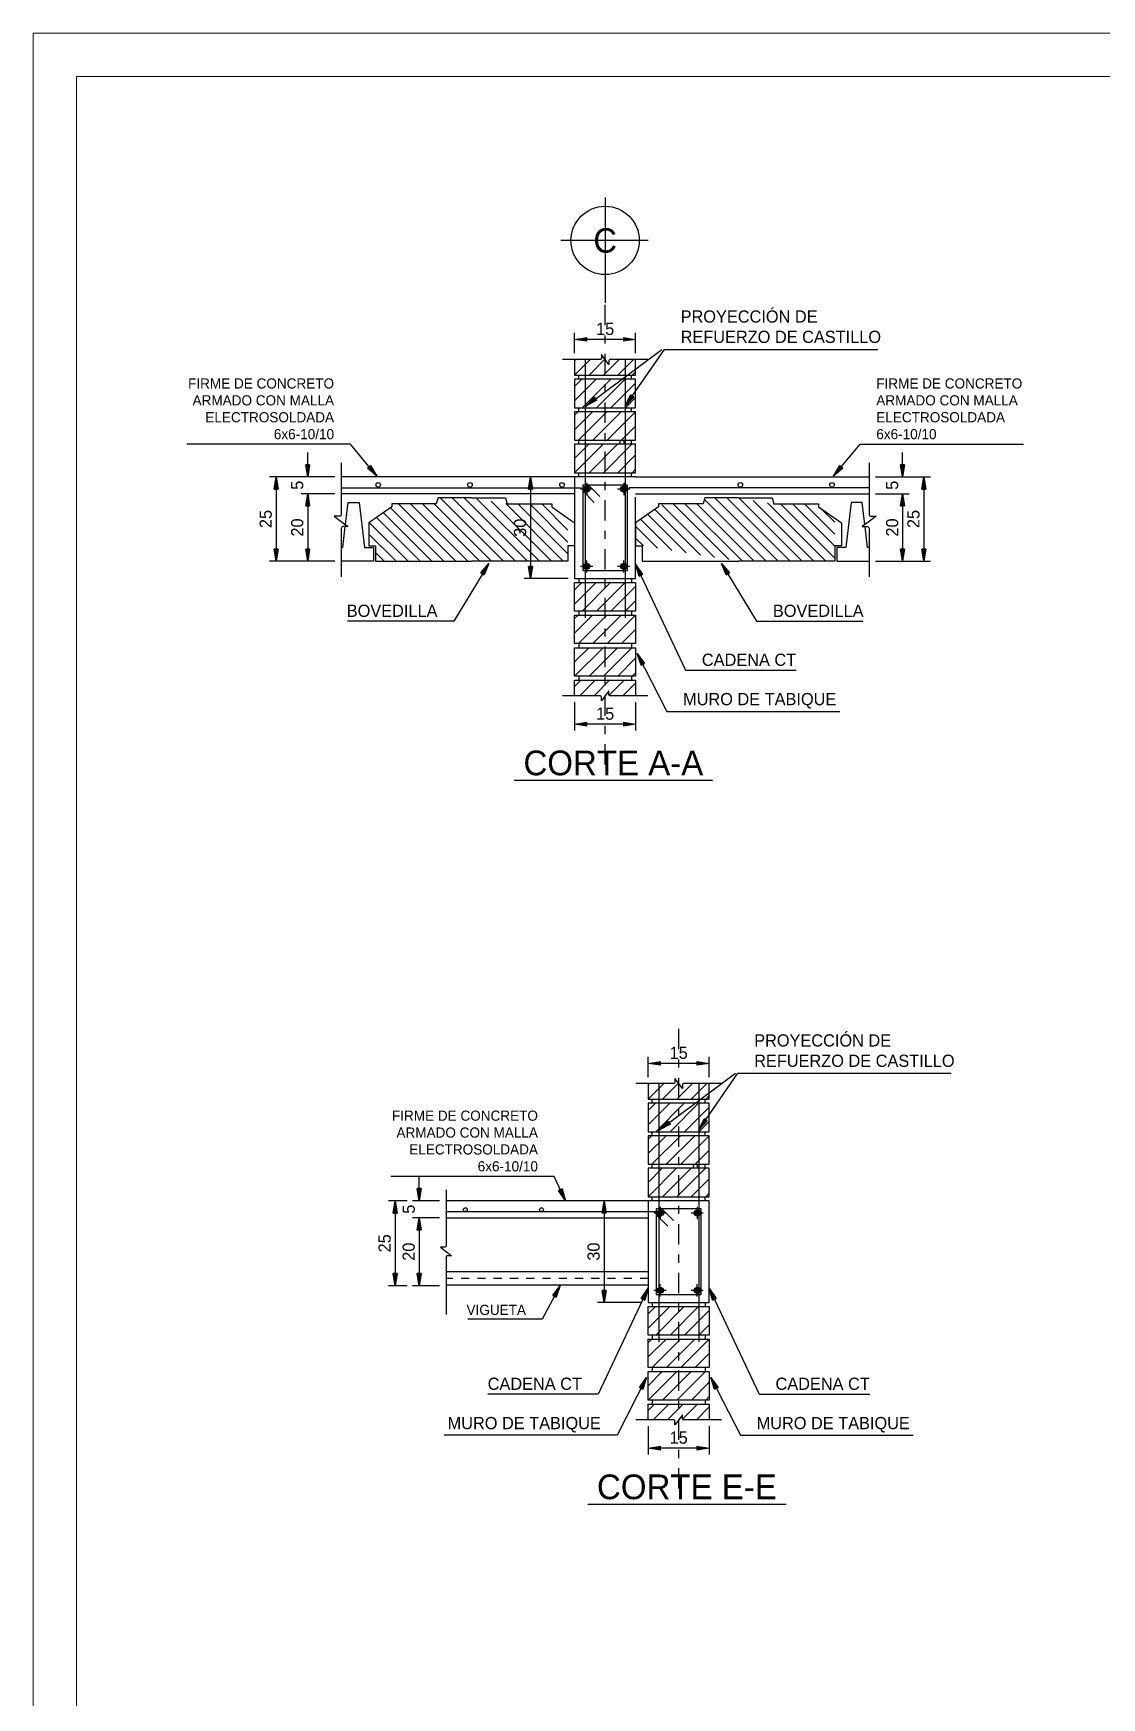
# Model space of a CAD drawing. Header units: millimetres. Extents: x -25 to 297, y -2 to 43.
# Drawn here: x 233.25 to 246.39, y 20.54 to 41 of the extents above; entities that cross this region are included whole.
import ezdxf
from ezdxf.enums import TextEntityAlignment as Align

# ---------------------------------------------------------------- set-up
doc = ezdxf.new("R2010")
doc.units = ezdxf.units.MM
for name, pattern in [('DASHDOT', [1, 0.5, -0.25, 0, -0.25]), ('HIDDEN', [9.525, 6.35, -3.175]), ('HIDDEN2', [0.1875, 0.125, -0.0625])]:
    doc.linetypes.add(name, pattern=pattern)
for name, color, linetype in [('6', 7, 'Continuous'), ('C', 11, 'Continuous'), ('EJES', 250, 'DASHDOT'), ('hatch', 250, 'Continuous'), ('MC', 250, 'Continuous'), ('TITULO', 242, 'Continuous'), ('TZ', 15, 'Continuous')]:
    doc.layers.add(name, color=color, linetype=linetype)
doc.styles.add('LEROY', font='stylu.ttf')
doc.dimstyles.new('LEROY_CONC', dxfattribs={"dimtxt": 0.15, "dimasz": 0.15, "dimexe": 0.08, "dimexo": 0.08, "dimgap": 0.05, "dimtad": 1, "dimdec": 0, "dimlfac": 20, "dimzin": 0, "dimdsep": 46, "dimtxsty": 'LEROY', "dimblk1": 'FLECHA', "dimblk2": 'FLECHA', "dimsah": 1, "dimcen": 0.2, "dimclrd": 256, "dimclre": 256, "dimclrt": 5, "dimadec": 0, "dimazin": 0, "dimtfac": 0.5, "dimtdec": 0, "dimtix": 1, "dimtofl": 0, "dimtmove": 0, "dimatfit": 3, "dimldrblk": 'FLECHA', "dimfxl": 1, "dimtolj": 1, "dimtzin": 0, "dimarcsym": 0})
pattern_1 = [(135, (489.39788, -36.70135), (0.07336233, 0.07336233), [])]

# ---------------------------------------------------------------- blocks, each defined once
blk = doc.blocks.new('Var_1')
at = {"layer": 'TZ'}
h = blk.add_hatch(dxfattribs=at)
h.set_pattern_fill('ANSI31', color=250, scale=0.01, style=0)
h.set_pattern_definition([(45, (-118.599832, -46.150385), (-0.02245064, 0.02245064), [])])
edge = h.paths.add_edge_path()
edge.add_arc((0, 0), 0.125, 0, 360)
at = {"layer": 'TZ', "color": 250}
for p, q in [((-0.25, 0), (0.25, 0)), ((0, 0.25), (0, -0.25))]:
    blk.add_line(p, q, dxfattribs=at)
at = {"layer": 'TZ', "color": 5}
blk.add_circle((0, 0), 0.125, dxfattribs=at)
blk = doc.blocks.new('FLECHA')
at = {"linetype": 'Continuous'}
blk.add_hatch(color=5, dxfattribs=at).paths.add_polyline_path([(0, 0), (-1, 0.16), (-1, -0.16)])
at = {"color": 5, "linetype": 'Continuous'}
blk.add_line((-1, 0.16), (-1, -0.16), dxfattribs=at)
blk.add_lwpolyline([(-1, 0.16), (0, 0), (-1, -0.16)], dxfattribs=at)
blk = doc.blocks.new('*D241')
at = {"layer": 'C', "lineweight": -2, "transparency": 16777216}
for p, q in [((239.907, 37.071), (239.907, 37.319)), ((240.507, 37.239), (240.057, 37.239)), ((240.657, 37.071), (240.657, 37.319))]:
    blk.add_line(p, q, dxfattribs=at)
at = {"layer": 'Defpoints', "color": 0, "transparency": 16777216}
for p in [(239.907, 37.239), (239.907, 36.991), (240.657, 36.991)]:
    blk.add_point(p, dxfattribs=at)
at = {"layer": 'C', "lineweight": -2, "transparency": 16777216, "xscale": 0.15, "yscale": 0.15, "zscale": 0.15, "rotation": 180}
blk.add_blockref('FLECHA', (239.907, 37.239), dxfattribs=at)
at = {"layer": 'C', "lineweight": -2, "transparency": 16777216, "xscale": 0.15, "yscale": 0.15, "zscale": 0.15}
blk.add_blockref('FLECHA', (240.657, 37.239), dxfattribs=at)
at = {"layer": 'C', "color": 5, "transparency": 16777216, "insert": (240.282, 37.367), "char_height": 0.15, "attachment_point": 5, "style": 'LEROY'}
blk.add_mtext('\\A1;15', dxfattribs=at)
blk = doc.blocks.new('*D242')
at = {"layer": 'C', "lineweight": -2, "transparency": 16777216}
for p, q in [((239.907, 32.778), (239.907, 32.43)), ((240.657, 32.778), (240.657, 32.43)), ((240.507, 32.51), (240.057, 32.51))]:
    blk.add_line(p, q, dxfattribs=at)
at = {"layer": 'Defpoints', "color": 0, "transparency": 16777216}
for p in [(239.907, 32.858), (240.657, 32.858), (239.907, 32.51)]:
    blk.add_point(p, dxfattribs=at)
at = {"layer": 'C', "lineweight": -2, "transparency": 16777216, "xscale": 0.15, "yscale": 0.15, "zscale": 0.15, "rotation": 180}
blk.add_blockref('FLECHA', (239.907, 32.51), dxfattribs=at)
at = {"layer": 'C', "lineweight": -2, "transparency": 16777216, "xscale": 0.15, "yscale": 0.15, "zscale": 0.15}
blk.add_blockref('FLECHA', (240.657, 32.51), dxfattribs=at)
at = {"layer": 'C', "color": 5, "transparency": 16777216, "insert": (240.282, 32.638), "char_height": 0.15, "attachment_point": 5, "style": 'LEROY'}
blk.add_mtext('\\A1;15', dxfattribs=at)
blk = doc.blocks.new('*D277')
at = {"layer": 'C', "lineweight": -2, "transparency": 16777216}
for p, q in [((236.546, 35.549), (236.158, 35.549)), ((236.238, 35.399), (236.238, 34.662)), ((236.546, 34.512), (236.158, 34.512))]:
    blk.add_line(p, q, dxfattribs=at)
at = {"layer": 'Defpoints', "color": 0, "transparency": 16777216}
for p in [(236.626, 35.549), (236.238, 34.512), (236.626, 34.512)]:
    blk.add_point(p, dxfattribs=at)
at = {"layer": 'C', "lineweight": -2, "transparency": 16777216, "xscale": 0.15, "yscale": 0.15, "zscale": 0.15}
for p, rotation in [((236.238, 35.549), 90), ((236.238, 34.512), 270)]:
    blk.add_blockref('FLECHA', p, dxfattribs=dict(at, rotation=rotation))
at = {"layer": 'C', "color": 5, "transparency": 16777216, "insert": (236.11, 35.031), "char_height": 0.15, "attachment_point": 5, "rotation": 90, "style": 'LEROY'}
blk.add_mtext('\\A1;25', dxfattribs=at)
blk = doc.blocks.new('*D278')
at = {"layer": 'C', "lineweight": -2, "transparency": 16777216}
for p, q in [((236.626, 35.699), (236.626, 35.849)), ((236.959, 35.549), (236.546, 35.549)), ((236.959, 35.342), (236.546, 35.342)), ((236.626, 35.192), (236.626, 35.042))]:
    blk.add_line(p, q, dxfattribs=at)
at = {"layer": 'Defpoints', "color": 0, "transparency": 16777216}
for p in [(237.039, 35.549), (236.626, 35.342), (237.039, 35.342)]:
    blk.add_point(p, dxfattribs=at)
at = {"layer": 'C', "lineweight": -2, "transparency": 16777216, "xscale": 0.15, "yscale": 0.15, "zscale": 0.15}
for p, rotation in [((236.626, 35.549), 270), ((236.626, 35.342), 90)]:
    blk.add_blockref('FLECHA', p, dxfattribs=dict(at, rotation=rotation))
at = {"layer": 'C', "color": 5, "transparency": 16777216, "insert": (236.498, 35.446), "char_height": 0.15, "attachment_point": 5, "rotation": 90, "style": 'LEROY'}
blk.add_mtext('\\A1;5', dxfattribs=at)
blk = doc.blocks.new('*D279')
at = {"layer": 'C', "lineweight": -2, "transparency": 16777216}
for p, q in [((236.959, 35.342), (236.546, 35.342)), ((236.626, 35.192), (236.626, 34.662)), ((236.959, 34.512), (236.546, 34.512))]:
    blk.add_line(p, q, dxfattribs=at)
at = {"layer": 'Defpoints', "color": 0, "transparency": 16777216}
for p in [(237.039, 35.342), (236.626, 34.512), (237.039, 34.512)]:
    blk.add_point(p, dxfattribs=at)
at = {"layer": 'C', "lineweight": -2, "transparency": 16777216, "xscale": 0.15, "yscale": 0.15, "zscale": 0.15}
for p, rotation in [((236.626, 35.342), 90), ((236.626, 34.512), 270)]:
    blk.add_blockref('FLECHA', p, dxfattribs=dict(at, rotation=rotation))
at = {"layer": 'C', "color": 5, "transparency": 16777216, "insert": (236.498, 34.927), "char_height": 0.15, "attachment_point": 5, "rotation": 90, "style": 'LEROY'}
blk.add_mtext('\\A1;20', dxfattribs=at)
blk = doc.blocks.new('*D280')
at = {"layer": 'C', "lineweight": -2, "transparency": 16777216}
for p, q in [((244.018, 35.549), (244.28, 35.549)), ((244.2, 35.399), (244.2, 34.662)), ((244.018, 34.512), (244.28, 34.512))]:
    blk.add_line(p, q, dxfattribs=at)
at = {"layer": 'Defpoints', "color": 0, "transparency": 16777216}
for p in [(243.938, 35.549), (243.938, 34.512), (244.2, 34.512)]:
    blk.add_point(p, dxfattribs=at)
at = {"layer": 'C', "lineweight": -2, "transparency": 16777216, "xscale": 0.15, "yscale": 0.15, "zscale": 0.15}
for p, rotation in [((244.2, 35.549), 90), ((244.2, 34.512), 270)]:
    blk.add_blockref('FLECHA', p, dxfattribs=dict(at, rotation=rotation))
at = {"layer": 'C', "color": 5, "transparency": 16777216, "insert": (244.072, 35.031), "char_height": 0.15, "attachment_point": 5, "rotation": 90, "style": 'LEROY'}
blk.add_mtext('\\A1;25', dxfattribs=at)
blk = doc.blocks.new('*D281')
at = {"layer": 'C', "lineweight": -2, "transparency": 16777216}
for p, q in [((243.938, 35.699), (243.938, 35.849)), ((243.606, 35.549), (244.018, 35.549)), ((243.606, 35.342), (244.018, 35.342)), ((243.938, 35.192), (243.938, 35.042))]:
    blk.add_line(p, q, dxfattribs=at)
at = {"layer": 'Defpoints', "color": 0, "transparency": 16777216}
for p in [(243.526, 35.549), (243.526, 35.342), (243.938, 35.342)]:
    blk.add_point(p, dxfattribs=at)
at = {"layer": 'C', "lineweight": -2, "transparency": 16777216, "xscale": 0.15, "yscale": 0.15, "zscale": 0.15}
for p, rotation in [((243.938, 35.549), 270), ((243.938, 35.342), 90)]:
    blk.add_blockref('FLECHA', p, dxfattribs=dict(at, rotation=rotation))
at = {"layer": 'C', "color": 5, "transparency": 16777216, "insert": (243.81, 35.446), "char_height": 0.15, "attachment_point": 5, "rotation": 90, "style": 'LEROY'}
blk.add_mtext('\\A1;5', dxfattribs=at)
blk = doc.blocks.new('*D282')
at = {"layer": 'C', "lineweight": -2, "transparency": 16777216}
for p, q in [((243.606, 35.342), (244.018, 35.342)), ((243.938, 35.192), (243.938, 34.662)), ((243.606, 34.512), (244.018, 34.512))]:
    blk.add_line(p, q, dxfattribs=at)
at = {"layer": 'Defpoints', "color": 0, "transparency": 16777216}
for p in [(243.526, 35.342), (243.526, 34.512), (243.938, 34.512)]:
    blk.add_point(p, dxfattribs=at)
at = {"layer": 'C', "lineweight": -2, "transparency": 16777216, "xscale": 0.15, "yscale": 0.15, "zscale": 0.15}
for p, rotation in [((243.938, 35.342), 90), ((243.938, 34.512), 270)]:
    blk.add_blockref('FLECHA', p, dxfattribs=dict(at, rotation=rotation))
at = {"layer": 'C', "color": 5, "transparency": 16777216, "insert": (243.811, 34.927), "char_height": 0.15, "attachment_point": 5, "rotation": 90, "style": 'LEROY'}
blk.add_mtext('\\A1;20', dxfattribs=at)
blk = doc.blocks.new('*D283')
at = {"layer": 'C', "lineweight": -2, "transparency": 16777216}
for p, q in [((239.697, 35.549), (239.285, 35.549)), ((239.365, 35.399), (239.365, 34.449)), ((239.827, 34.299), (239.285, 34.299))]:
    blk.add_line(p, q, dxfattribs=at)
at = {"layer": 'Defpoints', "color": 0, "transparency": 16777216}
for p in [(239.777, 35.549), (239.365, 34.299), (239.907, 34.299)]:
    blk.add_point(p, dxfattribs=at)
at = {"layer": 'C', "lineweight": -2, "transparency": 16777216, "xscale": 0.15, "yscale": 0.15, "zscale": 0.15}
for p, rotation in [((239.365, 35.549), 90), ((239.365, 34.299), 270)]:
    blk.add_blockref('FLECHA', p, dxfattribs=dict(at, rotation=rotation))
at = {"layer": 'C', "color": 5, "transparency": 16777216, "insert": (239.237, 34.924), "char_height": 0.15, "attachment_point": 5, "rotation": 90, "style": 'LEROY'}
blk.add_mtext('\\A1;30', dxfattribs=at)
blk = doc.blocks.new('*D351')
at = {"layer": 'C', "lineweight": -2, "transparency": 16777216}
for p, q in [((240.811, 28.172), (240.811, 28.42)), ((241.411, 28.34), (240.961, 28.34)), ((241.561, 28.172), (241.561, 28.42))]:
    blk.add_line(p, q, dxfattribs=at)
at = {"layer": 'Defpoints', "color": 0, "transparency": 16777216}
for p in [(240.811, 28.34), (240.811, 28.092), (241.561, 28.092)]:
    blk.add_point(p, dxfattribs=at)
at = {"layer": 'C', "lineweight": -2, "transparency": 16777216, "xscale": 0.15, "yscale": 0.15, "zscale": 0.15, "rotation": 180}
blk.add_blockref('FLECHA', (240.811, 28.34), dxfattribs=at)
at = {"layer": 'C', "lineweight": -2, "transparency": 16777216, "xscale": 0.15, "yscale": 0.15, "zscale": 0.15}
blk.add_blockref('FLECHA', (241.561, 28.34), dxfattribs=at)
at = {"layer": 'C', "color": 5, "transparency": 16777216, "insert": (241.186, 28.469), "char_height": 0.15, "attachment_point": 5, "style": 'LEROY'}
blk.add_mtext('\\A1;15', dxfattribs=at)
blk = doc.blocks.new('*D352')
at = {"layer": 'C', "lineweight": -2, "transparency": 16777216}
for p, q in [((240.811, 23.879), (240.811, 23.531)), ((241.561, 23.879), (241.561, 23.531)), ((241.411, 23.611), (240.961, 23.611))]:
    blk.add_line(p, q, dxfattribs=at)
at = {"layer": 'Defpoints', "color": 0, "transparency": 16777216}
for p in [(240.811, 23.959), (241.561, 23.959), (240.811, 23.611)]:
    blk.add_point(p, dxfattribs=at)
at = {"layer": 'C', "lineweight": -2, "transparency": 16777216, "xscale": 0.15, "yscale": 0.15, "zscale": 0.15, "rotation": 180}
blk.add_blockref('FLECHA', (240.811, 23.611), dxfattribs=at)
at = {"layer": 'C', "lineweight": -2, "transparency": 16777216, "xscale": 0.15, "yscale": 0.15, "zscale": 0.15}
blk.add_blockref('FLECHA', (241.561, 23.611), dxfattribs=at)
at = {"layer": 'C', "color": 5, "transparency": 16777216, "insert": (241.186, 23.739), "char_height": 0.15, "attachment_point": 5, "style": 'LEROY'}
blk.add_mtext('\\A1;15', dxfattribs=at)
blk = doc.blocks.new('*D356')
at = {"layer": 'C', "lineweight": -2, "transparency": 16777216}
for p, q in [((240.602, 26.651), (240.189, 26.651)), ((240.269, 26.501), (240.269, 25.55)), ((240.731, 25.4), (240.189, 25.4))]:
    blk.add_line(p, q, dxfattribs=at)
at = {"layer": 'Defpoints', "color": 0, "transparency": 16777216}
for p in [(240.682, 26.651), (240.269, 25.4), (240.811, 25.4)]:
    blk.add_point(p, dxfattribs=at)
at = {"layer": 'C', "lineweight": -2, "transparency": 16777216, "xscale": 0.15, "yscale": 0.15, "zscale": 0.15}
for p, rotation in [((240.269, 26.651), 90), ((240.269, 25.4), 270)]:
    blk.add_blockref('FLECHA', p, dxfattribs=dict(at, rotation=rotation))
at = {"layer": 'C', "color": 5, "transparency": 16777216, "insert": (240.141, 26.026), "char_height": 0.15, "attachment_point": 5, "rotation": 90, "style": 'LEROY'}
blk.add_mtext('\\A1;30', dxfattribs=at)
blk = doc.blocks.new('*D360')
at = {"layer": 'C', "lineweight": -2, "transparency": 16777216}
for p, q in [((238.246, 26.443), (237.916, 26.443)), ((237.996, 26.293), (237.996, 25.756)), ((238.246, 25.606), (237.916, 25.606))]:
    blk.add_line(p, q, dxfattribs=at)
at = {"layer": 'Defpoints', "color": 0, "transparency": 16777216}
for p in [(238.326, 26.443), (237.996, 25.606), (238.326, 25.606)]:
    blk.add_point(p, dxfattribs=at)
at = {"layer": 'C', "lineweight": -2, "transparency": 16777216, "xscale": 0.15, "yscale": 0.15, "zscale": 0.15}
for p, rotation in [((237.996, 26.443), 90), ((237.996, 25.606), 270)]:
    blk.add_blockref('FLECHA', p, dxfattribs=dict(at, rotation=rotation))
at = {"layer": 'C', "color": 5, "transparency": 16777216, "insert": (237.868, 26.025), "char_height": 0.15, "attachment_point": 5, "rotation": 90, "style": 'LEROY'}
blk.add_mtext('\\A1;20', dxfattribs=at)
blk = doc.blocks.new('*D361')
at = {"layer": 'C', "lineweight": -2, "transparency": 16777216}
for p, q in [((237.996, 26.8), (237.996, 26.95)), ((238.246, 26.65), (237.916, 26.65)), ((238.246, 26.443), (237.916, 26.443)), ((237.996, 26.293), (237.996, 26.143))]:
    blk.add_line(p, q, dxfattribs=at)
at = {"layer": 'Defpoints', "color": 0, "transparency": 16777216}
for p in [(238.326, 26.65), (237.996, 26.443), (238.326, 26.443)]:
    blk.add_point(p, dxfattribs=at)
at = {"layer": 'C', "lineweight": -2, "transparency": 16777216, "xscale": 0.15, "yscale": 0.15, "zscale": 0.15}
for p, rotation in [((237.996, 26.65), 270), ((237.996, 26.443), 90)]:
    blk.add_blockref('FLECHA', p, dxfattribs=dict(at, rotation=rotation))
at = {"layer": 'C', "color": 5, "transparency": 16777216, "insert": (237.868, 26.547), "char_height": 0.15, "attachment_point": 5, "rotation": 90, "style": 'LEROY'}
blk.add_mtext('\\A1;5', dxfattribs=at)
blk = doc.blocks.new('*D362')
at = {"layer": 'C', "lineweight": -2, "transparency": 16777216}
for p, q in [((237.85, 26.65), (237.62, 26.65)), ((237.7, 26.5), (237.7, 25.756)), ((237.85, 25.606), (237.62, 25.606))]:
    blk.add_line(p, q, dxfattribs=at)
at = {"layer": 'Defpoints', "color": 0, "transparency": 16777216}
for p in [(237.93, 26.65), (237.7, 25.606), (237.93, 25.606)]:
    blk.add_point(p, dxfattribs=at)
at = {"layer": 'C', "lineweight": -2, "transparency": 16777216, "xscale": 0.15, "yscale": 0.15, "zscale": 0.15}
for p, rotation in [((237.7, 26.65), 90), ((237.7, 25.606), 270)]:
    blk.add_blockref('FLECHA', p, dxfattribs=dict(at, rotation=rotation))
at = {"layer": 'C', "color": 5, "transparency": 16777216, "insert": (237.572, 26.128), "char_height": 0.15, "attachment_point": 5, "rotation": 90, "style": 'LEROY'}
blk.add_mtext('\\A1;25', dxfattribs=at)
blk = doc.blocks.new('EJE-VERT')
at = {"color": 15, "linetype": 'Continuous'}
for p, q in [((0, 2.163), (0, 0)), ((0.883, 1.28), (-0.909, 1.28))]:
    blk.add_line(p, q, dxfattribs=at)
blk.add_circle((0, 1.28), 0.7, dxfattribs=at)
at = {"color": 242, "style": 'LEROY'}
blk.add_attdef('EJE', text='', height=0.5, dxfattribs=at).set_placement((0, 1.28), align=Align.MIDDLE)

msp = doc.modelspace()

# ---------------------------------------------------------------- hatches: boundary and pattern name
at = {"layer": 'hatch'}
h = msp.add_hatch(dxfattribs=at)
h.set_pattern_fill('ANSI31', color=256, style=0)
h.set_pattern_definition([(45, (239.90726, 36.79906), (-0.088388, 0.088388), [])])
h.paths.add_polyline_path([(240.657, 36.991), (240.529, 36.991), (240.529, 36.799), (240.657, 36.799)])
h.paths.add_polyline_path([(240.529, 36.991), (240.343, 36.991, 0.414214), (240.329, 36.977), (240.329, 36.929), (240.282, 36.991), (240.282, 36.799), (240.529, 36.799)])
h.paths.add_polyline_path([(240.282, 36.991), (240.236, 37.053), (240.236, 37.005, -0.414214), (240.221, 36.991), (240.036, 36.991), (240.036, 36.799), (240.282, 36.799)])
h.paths.add_polyline_path([(240.036, 36.991), (239.907, 36.991), (239.907, 36.799), (240.036, 36.799)])
h = msp.add_hatch(dxfattribs=at)
h.set_pattern_fill('ANSI31', color=256, style=0)
h.set_pattern_definition([(45, (239.90726, 35.59906), (-0.088388, 0.088388), [])])
h.paths.add_polyline_path([(239.907, 35.999), (240.657, 35.999), (240.657, 36.349), (239.907, 36.349)])
h.paths.add_polyline_path([(239.907, 35.599), (240.657, 35.599), (240.657, 35.949), (239.907, 35.949)])
h.paths.add_polyline_path([(239.907, 36.399), (240.657, 36.399), (240.657, 36.749), (239.907, 36.749)])
h = msp.add_hatch(dxfattribs=at)
h.set_pattern_fill('ANSI31', color=256, scale=0.83, style=0)
h.set_pattern_definition(pattern_1)
h.paths.add_polyline_path([(238.643, 34.512), (239.825, 34.512), (239.825, 35.043), (239.57, 35.217), (239.078, 35.217), (238.643, 35.29), (238.228, 35.29), (238.207, 35.217), (237.716, 35.217), (237.379, 34.986), (237.379, 34.703), (237.461, 34.703), (237.461, 34.512)])
h = msp.add_hatch(dxfattribs=at)
h.set_pattern_fill('ANSI31', color=256, scale=0.83, style=0)
h.set_pattern_definition(pattern_1)
h.paths.add_polyline_path([(243.104, 34.512), (243.104, 35.043), (242.849, 35.217), (242.357, 35.217), (241.922, 35.29), (241.507, 35.29), (241.486, 35.217), (240.994, 35.217), (240.657, 34.986), (240.657, 34.703), (240.739, 34.703), (241.922, 34.512)])
h = msp.add_hatch(dxfattribs=at)
h.set_pattern_fill('ANSI31', color=256, style=0)
h.set_pattern_definition([(45, (239.90726, 33.09943), (-0.088388, 0.088388), [])])
h.paths.add_polyline_path([(239.907, 33.849), (240.657, 33.849), (240.657, 33.499), (239.907, 33.499)])
h.paths.add_polyline_path([(239.907, 33.449), (240.657, 33.449), (240.657, 33.099), (239.907, 33.099)])
h.paths.add_polyline_path([(239.907, 34.249), (240.657, 34.249), (240.657, 33.899), (239.907, 33.899)])
h = msp.add_hatch(dxfattribs=at)
h.set_pattern_fill('ANSI31', color=256, style=0)
h.set_pattern_definition([(45, (239.90726, 32.79557), (-0.088388, 0.088388), [])])
h.paths.add_polyline_path([(240.657, 33.049), (240.529, 33.049), (240.529, 32.858), (240.657, 32.858)])
h.paths.add_polyline_path([(240.529, 33.049), (240.282, 33.049), (240.282, 32.858), (240.329, 32.92), (240.329, 32.872, 0.414214), (240.343, 32.858), (240.529, 32.858)])
h.paths.add_polyline_path([(240.282, 33.049), (240.036, 33.049), (240.036, 32.858), (240.221, 32.858, -0.414214), (240.236, 32.843), (240.236, 32.796), (240.282, 32.858)])
h.paths.add_polyline_path([(240.036, 33.049), (239.907, 33.049), (239.907, 32.858), (240.036, 32.858)])
h = msp.add_hatch(dxfattribs=at)
h.set_pattern_fill('ANSI31', color=256, style=0)
h.set_pattern_definition([(45, (240.81139, 27.90049), (-0.088388, 0.088388), [])])
h.paths.add_polyline_path([(241.561, 28.092), (241.433, 28.092), (241.433, 27.9), (241.561, 27.9)])
h.paths.add_polyline_path([(241.433, 28.092), (241.247, 28.092, 0.414214), (241.233, 28.078), (241.233, 28.03), (241.186, 28.092), (241.186, 27.9), (241.433, 27.9)])
h.paths.add_polyline_path([(241.186, 28.092), (241.14, 28.154), (241.14, 28.107, -0.414214), (241.126, 28.092), (240.94, 28.092), (240.94, 27.9), (241.186, 27.9)])
h.paths.add_polyline_path([(240.94, 28.092), (240.811, 28.092), (240.811, 27.9), (240.94, 27.9)])
h = msp.add_hatch(dxfattribs=at)
h.set_pattern_fill('ANSI31', color=256, style=0)
h.set_pattern_definition([(45, (240.81139, 26.70049), (-0.088388, 0.088388), [])])
h.paths.add_polyline_path([(240.811, 27.1), (241.561, 27.1), (241.561, 27.45), (240.811, 27.45)])
h.paths.add_polyline_path([(240.811, 26.7), (241.561, 26.7), (241.561, 27.05), (240.811, 27.05)])
h.paths.add_polyline_path([(240.811, 27.5), (241.561, 27.5), (241.561, 27.85), (240.811, 27.85)])
h = msp.add_hatch(dxfattribs=at)
h.set_pattern_fill('ANSI31', color=256, style=0)
h.set_pattern_definition([(45, (240.81139, 24.20086), (-0.088388, 0.088388), [])])
h.paths.add_polyline_path([(240.811, 24.951), (241.561, 24.951), (241.561, 24.601), (240.811, 24.601)])
h.paths.add_polyline_path([(240.811, 24.551), (241.561, 24.551), (241.561, 24.201), (240.811, 24.201)])
h.paths.add_polyline_path([(240.811, 25.351), (241.561, 25.351), (241.561, 25.001), (240.811, 25.001)])
h = msp.add_hatch(dxfattribs=at)
h.set_pattern_fill('ANSI31', color=256, style=0)
h.set_pattern_definition([(45, (240.81139, 23.89701), (-0.088388, 0.088388), [])])
h.paths.add_polyline_path([(241.561, 24.151), (241.433, 24.151), (241.433, 23.959), (241.561, 23.959)])
h.paths.add_polyline_path([(241.433, 24.151), (241.186, 24.151), (241.186, 23.959), (241.233, 24.021), (241.233, 23.973, 0.414214), (241.247, 23.959), (241.433, 23.959)])
h.paths.add_polyline_path([(241.186, 24.151), (240.94, 24.151), (240.94, 23.959), (241.126, 23.959, -0.414214), (241.14, 23.945), (241.14, 23.897), (241.186, 23.959)])
h.paths.add_polyline_path([(240.94, 24.151), (240.811, 24.151), (240.811, 23.959), (240.94, 23.959)])

# ---------------------------------------------------------------- linework, layer by layer
at = {"layer": '6', "lineweight": 0}
for points in [[(233.253, 41.001), (297.273, 41.001), (297.273, -2.036), (233.253, -2.036)], [(233.785, 40.469), (296.741, 40.469), (296.741, -1.504), (233.785, -1.504)]]:
    msp.add_lwpolyline(points, close=True, dxfattribs=at)
at = {"layer": 'EJES', "ltscale": 0.5}
for p, q in [((240.282, 32.012), (240.282, 37.702)), ((241.186, 23.114), (241.186, 28.803))]:
    msp.add_line(p, q, dxfattribs=at)
at = {"layer": 'MC'}
for centre in [(240.488, 35.974), (241.392, 27.075)]:
    msp.add_circle(centre, 0.025, dxfattribs=at)
at = {"layer": 'TZ'}
for p, q in [((239.957, 36.749), (239.957, 36.799)), ((240.607, 36.749), (240.607, 36.799)), ((239.957, 36.349), (239.957, 36.399)), ((240.607, 36.349), (240.607, 36.399)), ((239.957, 35.949), (239.957, 35.999)), ((240.607, 35.949), (240.607, 35.999)), ((240.607, 35.949), (240.607, 35.999)), ((239.957, 35.549), (239.957, 35.599)), ((240.607, 35.549), (240.607, 35.599)), ((239.957, 34.299), (239.957, 34.249)), ((240.607, 34.299), (240.607, 34.249)), ((239.957, 33.899), (239.957, 33.849)), ((240.607, 33.899), (240.607, 33.849)), ((239.957, 33.499), (239.957, 33.449)), ((240.607, 33.499), (240.607, 33.449)), ((239.957, 33.099), (239.957, 33.049)), ((240.607, 33.099), (240.607, 33.049)), ((240.861, 27.85), (240.861, 27.9)), ((241.511, 27.85), (241.511, 27.9)), ((240.861, 27.45), (240.861, 27.5)), ((241.511, 27.45), (241.511, 27.5)), ((240.861, 27.05), (240.861, 27.1)), ((241.511, 27.05), (241.511, 27.1)), ((241.511, 27.05), (241.511, 27.1)), ((240.861, 26.65), (240.861, 26.7)), ((241.511, 26.65), (241.511, 26.7)), ((240.861, 25.401), (240.861, 25.351)), ((241.511, 25.401), (241.511, 25.351)), ((240.861, 25.001), (240.861, 24.951)), ((241.511, 25.001), (241.511, 24.951)), ((240.861, 24.601), (240.861, 24.551)), ((241.511, 24.601), (241.511, 24.551)), ((240.861, 24.201), (240.861, 24.151)), ((241.511, 24.201), (241.511, 24.151))]:
    msp.add_line(p, q, dxfattribs=at)
at = {"layer": 'TZ', "color": 15}
for p, q in [((239.907, 35.549), (237.039, 35.549)), ((240.657, 35.549), (243.526, 35.549)), ((239.907, 35.342), (237.039, 35.342)), ((240.657, 35.342), (243.526, 35.342)), ((240.657, 34.299), (240.657, 35.299)), ((240.811, 26.65), (238.326, 26.65)), ((241.561, 25.4), (241.561, 26.65)), ((238.326, 26.443), (240.811, 26.443)), ((240.811, 25.779), (238.326, 25.779)), ((240.811, 25.613), (238.326, 25.613))]:
    msp.add_line(p, q, dxfattribs=at)
at = {"layer": 'TZ', "color": 3}
for p, q in [((237.039, 35.413), (239.879, 35.413)), ((238.969, 35.413), (239.99, 35.413)), ((240.218, 35.307), (240.076, 35.449)), ((241.596, 35.413), (240.575, 35.413)), ((243.526, 35.413), (240.686, 35.413)), ((240.148, 35.236), (240.006, 35.378)), ((238.326, 26.518), (241.015, 26.518)), ((241.052, 26.338), (240.911, 26.479)), ((241.123, 26.408), (240.98, 26.55))]:
    msp.add_line(p, q, dxfattribs=at)
at = {"layer": 'TZ', "color": 3, "linetype": 'HIDDEN2', "ltscale": 0.5}
msp.add_line((240.811, 25.696), (238.326, 25.696), dxfattribs=at)
at = {"layer": 'TZ', "linetype": 'Continuous'}
for points in [[(240.807, 36.991), (240.343, 36.991, 0.414214), (240.329, 36.977), (240.329, 36.929), (240.282, 36.991), (240.236, 37.053), (240.236, 37.005, -0.414214), (240.221, 36.991), (239.757, 36.991)], [(237.039, 35.72), (237.039, 35.085, -0.414214), (237.019, 35.065), (236.953, 35.065), (237.039, 35.001), (237.124, 34.937), (237.058, 34.937, 0.414214), (237.039, 34.917), (237.039, 34.32)], [(243.526, 35.72), (243.526, 35.085, 0.414214), (243.546, 35.065), (243.612, 35.065), (243.526, 35.001), (243.44, 34.937), (243.506, 34.937, -0.414214), (243.526, 34.917), (243.526, 34.32)], [(240.807, 32.858), (240.343, 32.858, -0.414214), (240.329, 32.872), (240.329, 32.92), (240.282, 32.858), (240.236, 32.796), (240.236, 32.843, 0.414214), (240.221, 32.858), (239.757, 32.858)], [(241.711, 28.092), (241.247, 28.092, 0.414214), (241.233, 28.078), (241.233, 28.03), (241.186, 28.092), (241.14, 28.154), (241.14, 28.107, -0.414214), (241.126, 28.092), (240.661, 28.092)], [(238.326, 26.787), (238.326, 26.095, -0.414214), (238.31, 26.079), (238.257, 26.079), (238.326, 26.028), (238.395, 25.976), (238.342, 25.976, 0.414214), (238.326, 25.961), (238.326, 25.252)], [(241.711, 23.959), (241.247, 23.959, -0.414214), (241.233, 23.973), (241.233, 24.021), (241.186, 23.959), (241.14, 23.897), (241.14, 23.945, 0.414214), (241.126, 23.959), (240.661, 23.959)]]:
    msp.add_lwpolyline(points, format="xyb", dxfattribs=at)
at = {"layer": 'TZ'}
for points in [[(239.907, 36.991), (239.907, 36.799), (240.657, 36.799), (240.657, 36.991)], [(240.657, 35.549), (239.907, 35.549), (239.907, 34.299), (240.657, 34.299)], [(238.643, 35.29), (238.228, 35.29), (238.207, 35.217), (237.66, 35.217), (237.66, 35.179), (237.379, 34.986), (237.379, 34.703), (237.461, 34.703), (237.461, 34.512), (238.643, 34.512)], [(238.643, 35.29), (239.058, 35.29), (239.078, 35.217), (239.626, 35.217), (239.626, 35.179), (239.907, 34.986), (239.907, 34.703), (239.825, 34.703), (239.825, 34.512), (238.643, 34.512)], [(241.922, 35.29), (241.507, 35.29), (241.486, 35.217), (240.939, 35.217), (240.939, 35.179), (240.657, 34.986), (240.657, 34.703), (240.739, 34.703), (240.739, 34.512), (241.922, 34.512)], [(241.922, 35.29), (242.337, 35.29), (242.357, 35.217), (242.904, 35.217), (242.904, 35.179), (243.186, 34.986), (243.186, 34.703), (243.104, 34.703), (243.104, 34.512), (241.922, 34.512)], [(239.907, 32.858), (239.907, 33.049), (240.657, 33.049), (240.657, 32.858)], [(240.811, 28.092), (240.811, 27.9), (241.561, 27.9), (241.561, 28.092)], [(241.561, 26.65), (240.811, 26.65), (240.811, 25.4), (241.561, 25.4)], [(240.811, 23.959), (240.811, 24.151), (241.561, 24.151), (241.561, 23.959)]]:
    msp.add_lwpolyline(points, dxfattribs=at)
at = {"layer": 'TZ', "color": 3, "linetype": 'HIDDEN', "ltscale": 0.5}
for points in [[(240.036, 36.991), (240.036, 32.858)], [(240.529, 36.991), (240.529, 32.858)], [(240.94, 28.092), (240.94, 23.959)], [(241.433, 28.092), (241.433, 23.959)]]:
    msp.add_lwpolyline(points, dxfattribs=at)
at = {"layer": 'TZ'}
for points in [[(239.907, 36.399), (240.657, 36.399), (240.657, 36.749), (239.907, 36.749)], [(239.907, 35.999), (240.657, 35.999), (240.657, 36.349), (239.907, 36.349)], [(239.907, 35.599), (240.657, 35.599), (240.657, 35.949), (239.907, 35.949)], [(239.907, 34.249), (240.657, 34.249), (240.657, 33.899), (239.907, 33.899)], [(239.907, 33.849), (240.657, 33.849), (240.657, 33.499), (239.907, 33.499)], [(239.907, 33.449), (240.657, 33.449), (240.657, 33.099), (239.907, 33.099)], [(240.811, 27.5), (241.561, 27.5), (241.561, 27.85), (240.811, 27.85)], [(240.811, 27.1), (241.561, 27.1), (241.561, 27.45), (240.811, 27.45)], [(240.811, 26.7), (241.561, 26.7), (241.561, 27.05), (240.811, 27.05)], [(240.811, 25.351), (241.561, 25.351), (241.561, 25.001), (240.811, 25.001)], [(240.811, 24.951), (241.561, 24.951), (241.561, 24.601), (240.811, 24.601)], [(240.811, 24.551), (241.561, 24.551), (241.561, 24.201), (240.811, 24.201)]]:
    msp.add_lwpolyline(points, close=True, dxfattribs=at)
at = {"layer": 'TZ', "color": 3}
for points in [[(240.558, 35.449), (240.006, 35.449), (240.006, 34.399), (240.558, 34.399)], [(241.462, 26.55), (240.911, 26.55), (240.911, 25.5), (241.462, 25.5)]]:
    msp.add_lwpolyline(points, close=True, dxfattribs=at)
at = {"layer": 'TZ', "color": 15}
for points in [[(237.09, 34.962), (237.123, 35.232), (237.257, 35.232), (237.326, 34.679), (237.436, 34.679), (237.436, 34.512), (237.039, 34.512)], [(243.474, 34.962), (243.442, 35.232), (243.308, 35.232), (243.239, 34.679), (243.128, 34.679), (243.128, 34.512), (243.526, 34.512)], [(237.039, 34.679), (237.056, 34.679), (237.087, 34.937)], [(243.526, 34.679), (243.508, 34.679), (243.477, 34.937)]]:
    msp.add_lwpolyline(points, dxfattribs=at)
at = {"layer": 'TZ', "color": 5}
for centre, radius in [((237.493, 35.45), 0.0278), ((238.62, 35.45), 0.0278), ((239.752, 35.45), 0.0278), ((241.944, 35.45), 0.0278), ((243.071, 35.45), 0.0278), ((238.564, 26.541), 0.0231), ((239.5, 26.541), 0.0231)]:
    msp.add_circle(centre, radius, dxfattribs=at)

# ---------------------------------------------------------------- block references
at = {"layer": 'EJES', "xscale": 0.599999999999909, "yscale": 0.599999999999909, "zscale": 0.599999999999909}
msp.add_blockref('EJE-VERT', (240.282, 37.687), dxfattribs=at).add_auto_attribs({'EJE': 'C'})
at = {"layer": 'TZ', "xscale": 0.2975000000000136, "yscale": 0.2975000000000136, "zscale": 0.2975000000000136}
for p in [(240.055, 35.4), (240.51, 35.4), (240.959, 26.501), (241.414, 26.501)]:
    msp.add_blockref('Var_1', p, dxfattribs=at)
at = {"layer": 'TZ', "xscale": 0.2975000000000136, "yscale": 0.2975000000000136, "zscale": 0.2975000000000136, "rotation": 180}
for p in [(240.055, 34.448), (240.51, 34.448), (240.959, 25.55), (241.414, 25.55)]:
    msp.add_blockref('Var_1', p, dxfattribs=at)

# ---------------------------------------------------------------- texts
at = {"layer": 'C', "style": 'LEROY'}
for s, insert, char_height, width, attachment_point in [('{\\C5;PROYECCIÓN DE REFUERZO DE CASTILLO}', (241.21, 37.394), 0.15, 2.6345, 4), ('{\\C5;FIRME DE CONCRETO ARMADO CON MALLA ELECTROSOLDADA 6x6-10/10}', (236.95, 36.385), 0.1245, 2.18663, 6), ('{\\C5;FIRME DE CONCRETO ARMADO CON MALLA ELECTROSOLDADA 6x6-10/10}', (243.615, 36.385), 0.1245, 2.18663, 4), ('{\\C5;BOVEDILLA}', (238.221, 33.902), 0.15, 2.6345, 6), ('{\\C5;BOVEDILLA}', (242.344, 33.902), 0.15, 2.6345, 4), ('{\\C5;CADENA CT}', (241.471, 33.3), 0.15, 2.6345, 4), ('{\\C5;MURO DE TABIQUE}', (241.24, 32.797), 0.15, 2.6345, 4), ('{\\C5;PROYECCIÓN DE REFUERZO DE CASTILLO}', (242.114, 28.496), 0.15, 2.6345, 4), ('{\\C5;FIRME DE CONCRETO ARMADO CON MALLA ELECTROSOLDADA 6x6-10/10}', (239.456, 27.385), 0.1245, 2.18663, 6), ('{\\C5;FIRME DE CONCRETO ARMADO CON MALLA ELECTROSOLDADA 6x6-10/10}', (239.456, 27.385), 0.1245, 2.18663, 6), ('{\\C5;VIGUETA}', (239.309, 25.309), 0.1245, 2.18663, 6), ('{\\C5;CADENA CT}', (239.997, 24.401), 0.15, 2.6345, 6), ('{\\C5;CADENA CT}', (242.376, 24.401), 0.15, 2.6345, 4), ('{\\C5;MURO DE TABIQUE}', (240.229, 23.898), 0.15, 2.6345, 6), ('{\\C5;MURO DE TABIQUE}', (242.144, 23.898), 0.15, 2.6345, 4)]:
    msp.add_mtext(s, dxfattribs=dict(at, insert=insert, char_height=char_height, width=width, attachment_point=attachment_point))
at = {"layer": 'TITULO', "style": 'LEROY'}
for s, p in [('%%U CORTE A-A ', (240.383, 31.881)), ('%%U CORTE E-E ', (241.287, 22.983))]:
    msp.add_text(s, height=0.3036, dxfattribs=at).set_placement(p, align=Align.CENTER)

# ---------------------------------------------------------------- dimensions: what is measured, and where the dimension line sits
at = {"layer": 'C'}
for p1, p2, distance, picture, middle in [((240.657, 36.991), (239.907, 36.991), -0.248, '*D241', (240.282, 37.367)), ((240.657, 32.858), (239.907, 32.858), 0.348, '*D242', (240.282, 32.638)), ((241.561, 28.092), (240.811, 28.092), -0.248, '*D351', (241.186, 28.469)), ((241.561, 23.959), (240.811, 23.959), 0.348, '*D352', (241.186, 23.739))]:
    dim = msp.add_aligned_dim(p1=p1, p2=p2, distance=distance, dimstyle='LEROY_CONC', dxfattribs=at)
    dim.commit()
    dim.dimension.update_dxf_attribs({"geometry": picture, "text_midpoint": middle})
for base, p1, p2, text, picture, middle in [((236.626, 35.342), (237.039, 35.549), (237.039, 35.342), '5', '*D278', (236.498, 35.446)), ((243.938, 35.342), (243.526, 35.549), (243.526, 35.342), '5', '*D281', (243.81, 35.446)), ((239.365, 34.299), (239.777, 35.549), (239.907, 34.299), '30', '*D283', (239.237, 34.924)), ((236.626, 34.512), (237.039, 35.342), (237.039, 34.512), '20', '*D279', (236.498, 34.927)), ((243.938, 34.512), (243.526, 35.342), (243.526, 34.512), '20', '*D282', (243.811, 34.927)), ((237.996, 26.443), (238.326, 26.65), (238.326, 26.443), '5', '*D361', (237.868, 26.547)), ((240.269, 25.4), (240.682, 26.651), (240.811, 25.4), '30', '*D356', (240.141, 26.026))]:
    dim = msp.add_linear_dim(base=base, p1=p1, p2=p2, angle=90, text=text, dimstyle='LEROY_CONC', dxfattribs=at)
    dim.commit()
    dim.dimension.update_dxf_attribs({"geometry": picture, "text_midpoint": middle})
dim = msp.add_linear_dim(base=(236.238, 34.512), p1=(236.626, 35.549), p2=(236.626, 34.512), angle=270, text='25', dimstyle='LEROY_CONC', dxfattribs=at)
dim.commit()
dim.dimension.update_dxf_attribs({"geometry": '*D277', "text_midpoint": (236.238, 35.031), "dimtype": 161})
for p1, p2, distance, picture, middle in [((243.938, 35.549), (243.938, 34.512), 0.262, '*D280', (244.072, 35.031)), ((237.93, 26.65), (237.93, 25.606), -0.229, '*D362', (237.572, 26.128))]:
    dim = msp.add_aligned_dim(p1=p1, p2=p2, distance=distance, text='25', dimstyle='LEROY_CONC', dxfattribs=at)
    dim.commit()
    dim.dimension.update_dxf_attribs({"geometry": picture, "text_midpoint": middle})
dim = msp.add_linear_dim(base=(237.996, 25.606), p1=(238.326, 26.443), p2=(238.326, 25.606), angle=90, text='20', dimstyle='LEROY_CONC', override={"dimtmove": 1}, dxfattribs=at)
dim.commit()
dim.dimension.update_dxf_attribs({"geometry": '*D360', "text_midpoint": (237.868, 26.025)})

# ---------------------------------------------------------------- leaders
for points in [[(240.045, 36.42), (240.98, 37.116)], [(240.95, 27.522), (241.884, 28.218)]]:
    msp.add_leader(points, dimstyle='LEROY_CONC', dxfattribs=at)
at = {"layer": 'C', "annotation_type": 0, "has_hookline": 1}
for points, hookline_direction, text_width in [([(240.529, 36.42), (241.01, 37.116), (241.16, 37.116)], 0, 2.422), ([(237.474, 35.556), (237.15, 35.951), (237, 35.951)], 1, 1.809), ([(243.09, 35.556), (243.415, 35.951), (243.565, 35.951)], 0, 1.809), ([(238.854, 34.486), (238.421, 33.774), (238.271, 33.774)], 1, 1.106), ([(240.657, 34.476), (241.271, 33.172), (241.421, 33.172)], 0, 1.158), ([(241.711, 34.486), (242.144, 33.774), (242.294, 33.774)], 0, 1.106), ([(240.677, 33.379), (241.04, 32.666), (241.19, 32.666)], 0, 1.925), ([(241.433, 27.522), (241.914, 28.218), (242.064, 28.218)], 0, 2.422), ([(239.795, 26.65), (239.656, 26.951), (239.506, 26.951)], 1, 1.809), ([(239.795, 26.65), (239.656, 26.951), (239.506, 26.951)], 1, 1.809), ([(239.73, 25.608), (239.509, 25.194), (239.359, 25.194)], 1, 0.715), ([(240.811, 25.577), (240.197, 24.273), (240.047, 24.273)], 1, 1.158), ([(241.561, 25.577), (242.176, 24.273), (242.326, 24.273)], 0, 1.158), ([(240.792, 24.48), (240.429, 23.768), (240.279, 23.768)], 1, 1.925), ([(241.581, 24.48), (241.944, 23.768), (242.094, 23.768)], 0, 1.925)]:
    msp.add_leader(points, dimstyle='LEROY_CONC', dxfattribs=dict(at, hookline_direction=hookline_direction, text_width=text_width))

doc.saveas('drawing.dxf')
